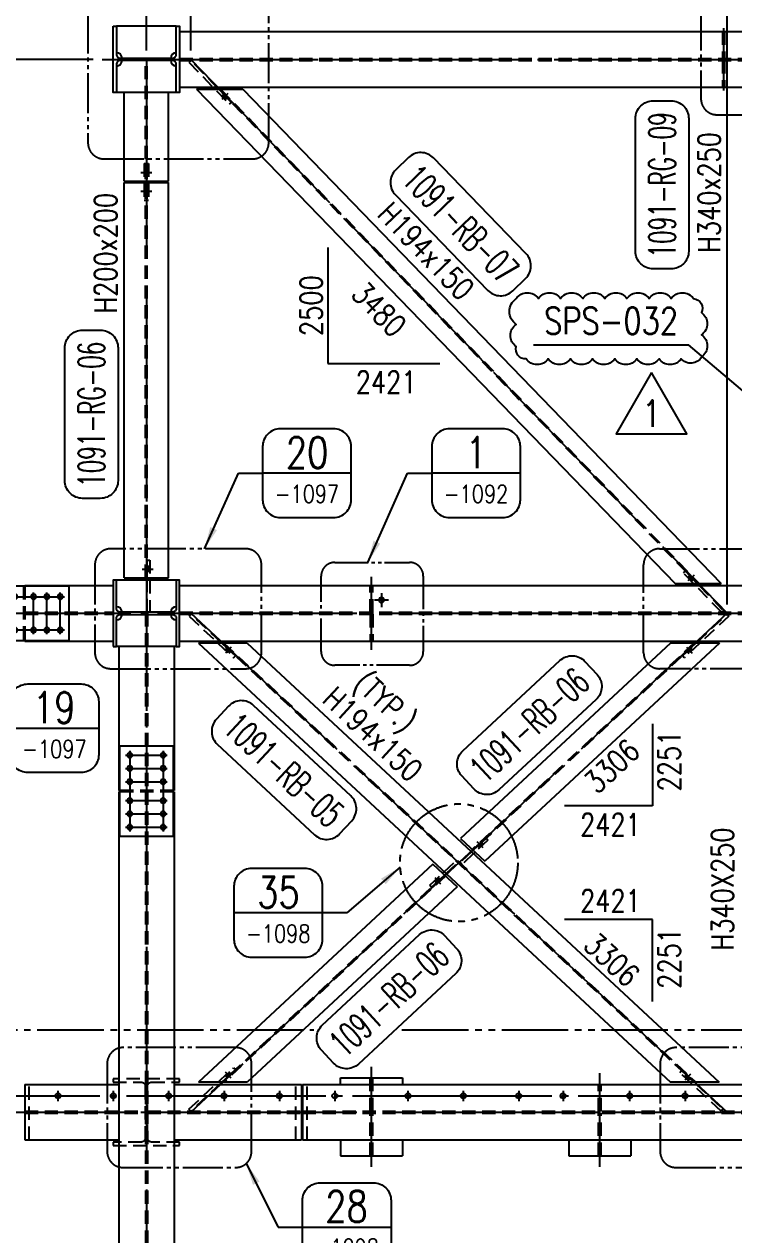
# Model space of a CAD drawing. Header units: millimetres. Extents: x 0 to 232280, y -26939 to 23794.
# Drawn here: x 70292 to 73495, y 12214 to 17677 of the extents above; entities that cross this region are included whole.
import ezdxf
from ezdxf.enums import TextEntityAlignment as Align

# ---------------------------------------------------------------- set-up
doc = ezdxf.new("R2010")
doc.units = ezdxf.units.MM
doc.header["$LTSCALE"] = 30
for name, pattern in [('JNK-CENTER', [34, 30, -1.5, 1, -1.5]), ('JNK-HIDDEN', [3, 2, -1]), ('PH2', [15, 10, -1, 1, -1, 1, -1])]:
    doc.linetypes.add(name, pattern=pattern)
for name, color, linetype in [('CEN-R', 1, 'JNK-CENTER'), ('CON-G', 3, 'Continuous'), ('CON-W', 7, 'Continuous'), ('CON-Y', 2, 'Continuous'), ('det', 2, 'PH2'), ('Dim-W', 7, 'Continuous'), ('HID-Y', 2, 'JNK-HIDDEN'), ('rev-1', 2, 'Continuous'), ('STL-OBJT', 7, 'Continuous')]:
    doc.layers.add(name, color=color, linetype=linetype)
doc.styles.add('SIMPLEX', font='simplex.shx', dxfattribs={"width": 0.8})
doc.dimstyles.new('DIM40', dxfattribs={"dimscale": 40, "dimtxt": 2.5, "dimasz": 2.5, "dimexe": 1, "dimexo": 1, "dimgap": 1, "dimtad": 1, "dimdec": 0, "dimdsep": 46, "dimtxsty": 'SIMPLEX', "dimcen": 0, "dimclrd": 7, "dimclre": 7, "dimclrt": 2, "dimadec": 1, "dimazin": 2, "dimtfac": 1, "dimtdec": 0, "dimtix": 1, "dimtmove": 2, "dimatfit": 2, "dimfxl": 1, "dimtolj": 1, "dimtzin": 0, "dimarcsym": 1})

# ---------------------------------------------------------------- blocks, each defined once
blk = doc.blocks.new('A$C51927EE5')
at = {"layer": 'CEN-R'}
for p, q in [((8.4, 0), (2429.4, 2500)), ((2280.2, 2327.2), (2252.9, 2353.7)), ((176.3, 154.7), (149, 181.1))]:
    blk.add_line(p, q, dxfattribs=at)
at = {"layer": 'CON-G'}
for p, q in [((34.8, 135), (2194.3, 2365)), ((243.6, 135), (2403.1, 2365)), ((2194.3, 2365), (2403.1, 2365)), ((34.8, 135), (243.6, 135))]:
    blk.add_line(p, q, dxfattribs=at)
at = {"layer": 'CON-W', "const_width": 23}
for points in [[(2273, 2334.2), (2260.1, 2346.7)], [(156.2, 174.2), (169.2, 161.6)]]:
    blk.add_lwpolyline(points, dxfattribs=at)
at = {"layer": 'HID-Y'}
for p, q in [((135, 135), (2294.5, 2365)), ((143.3, 135), (2302.9, 2365)), ((2281, 2342.4), (2268.1, 2355)), ((2265, 2325.9), (2252.1, 2338.4)), ((161.2, 153.4), (148.2, 165.9)), ((177.2, 169.9), (164.2, 182.4))]:
    blk.add_line(p, q, dxfattribs=at)
blk.add_lwpolyline([(2412.8, 2487.2), (2404.2, 2495.5), (2232.3, 2318), (2240.9, 2309.6)], close=True, dxfattribs=at)
blk.add_lwpolyline([(192.7, 194.6), (8.6, 4.5), (0, 12.8), (184.1, 202.9), (192.7, 194.6)], dxfattribs=at)
blk = doc.blocks.new('f21222')
at = {"layer": 'CEN-R'}
for p, q in [((319724.8, -21670.5), (320088.1, -21670.5)), ((319744, -21651.3), (319744, -21839.7)), ((319804, -21651.3), (319804, -21839.7)), ((319864, -21651.3), (319864, -21839.7)), ((319949, -21651.3), (319949, -21839.7)), ((320009, -21651.3), (320009, -21839.7)), ((320069, -21651.3), (320069, -21839.7)), ((319724.8, -21820.5), (320088.1, -21820.5))]:
    blk.add_line(p, q, dxfattribs=at)
at = {"layer": 'CON-G'}
for p, q in [((319904, -21620.5), (319904, -21623.5)), ((319909, -21620.5), (319909, -21623.5)), ((319904, -21867.5), (319904, -21870.5)), ((319909, -21867.5), (319909, -21870.5))]:
    blk.add_line(p, q, dxfattribs=at)
blk.add_lwpolyline([(319704, -21623.5), (320109, -21623.5), (320109, -21867.5), (319704, -21867.5)], close=True, dxfattribs=at)
for centre in [(319744, -21670.5), (319804, -21670.5), (319864, -21670.5), (319949, -21670.5), (320009, -21670.5), (320069, -21670.5), (319744, -21820.5), (319804, -21820.5), (319864, -21820.5), (319949, -21820.5), (320009, -21820.5), (320069, -21820.5)]:
    blk.add_circle(centre, 11.5, dxfattribs=at)
at = {"layer": 'HID-Y'}
for p, q in [((319904, -21867.5), (319904, -21623.5)), ((319909, -21867.5), (319909, -21623.5))]:
    blk.add_line(p, q, dxfattribs=at)
blk = doc.blocks.new('A$C15C745DD')
at = {"layer": 'CEN-R'}
for p, q in [((8271, 2192), (8271, 2146)), ((8520.4, 2192), (8520.4, 2146)), ((8770.4, 2192), (8770.4, 2146)), ((9020.4, 2192), (9020.4, 2146)), ((9270.4, 2192), (9270.4, 2146)), ((9520.4, 2192), (9520.4, 2146)), ((9850.4, 2192), (9850.4, 2146)), ((10100.4, 2192), (10100.4, 2146)), ((10350.4, 2192), (10350.4, 2146)), ((10550.4, 2192), (10550.4, 2146)), ((10851, 2192), (10851, 2146)), ((11101, 2192), (11101, 2146)), ((419.5, 2169), (15812.5, 2169))]:
    blk.add_line(p, q, dxfattribs=at)
at = {"layer": 'CON-G'}
for centre in [(8271, 2169), (8520.4, 2169), (8770.4, 2169), (9020.4, 2169), (9270.4, 2169), (9520.4, 2169), (9850.4, 2169), (10100.4, 2169), (10350.4, 2169), (10550.4, 2169), (10851, 2169), (11101, 2169)]:
    blk.add_circle(centre, 11.5, dxfattribs=at)
blk = doc.blocks.new('det-tag')
at = {"layer": 'CON-Y'}
blk.add_line((5, 0), (-5, 0), dxfattribs=at)
blk.add_lwpolyline([(-3, -5), (3, -5, 0.414214), (5, -3), (5, 3, 0.414214), (3, 5), (-3, 5, 0.414214), (-5, 3), (-5, -3, 0.414214)], format="xyb", close=True, dxfattribs=at)
at = {"layer": 'CON-G', "style": 'SIMPLEX', "width": 0.8}
blk.add_attdef('TAG', text='', height=3.5, dxfattribs=at).set_placement((0.02, 0.58), align=Align.CENTER)
at = {"layer": 'CON-Y', "style": 'SIMPLEX', "width": 0.8}
blk.add_attdef('-8888', text='', height=2, dxfattribs=at).set_placement((0, -3.34), align=Align.CENTER)
blk = doc.blocks.new('DUCT-TAG')
at = {"layer": 'CON-G'}
blk.add_lwpolyline([(-9.49, -1), (-9.49, 1, -0.414214), (-7.49, 3), (7.49, 3, -0.414214), (9.49, 1), (9.49, -1, -0.414214), (7.49, -3), (-7.49, -3, -0.414214)], format="xyb", close=True, dxfattribs=at)
at = {"layer": 'CON-G', "style": 'SIMPLEX', "width": 1.246304}
blk.add_attdef('NAME', text='', height=3, dxfattribs=at).set_placement((-8.19, -1.5), (8.19, -1.5), align=Align.FIT)
at = {"layer": 'CON-Y', "style": 'SIMPLEX'}
blk.add_attdef('ELEVATION', text='', height=2, dxfattribs=at).set_placement((0, -6.02), align=Align.CENTER)
blk = doc.blocks.new('A$C2CBE0A01')
at = {"layer": 'CEN-R'}
for p, q in [((290, 125, 0), (-40, 125, 0)), ((65, 49), (65, 112)), ((33.5, 80.5), (96.5, 80.5))]:
    blk.add_line(p, q, dxfattribs=at)
blk.add_circle((125, 125), 3, dxfattribs=at)
at = {"layer": 'CON-G'}
blk.add_circle((65, 80.5), 11.5, dxfattribs=at)
at = {"layer": 'HID-Y'}
for p, q in [((120.5, 131, 0), (0, 131, 0)), ((120.5, 119, 0), (0, 119, 0)), ((129.5, 131, 0), (250, 131, 0)), ((129.5, 119, 0), (250, 119, 0))]:
    blk.add_line(p, q, dxfattribs=at)
blk = doc.blocks.new('A$C4AD638C7')
at = {"layer": 'det', "ltscale": 0.5}
for p, q in [((61.6, 464.4, 0), (399.3, 464.4, 0)), ((0, 61.6, 0), (0, 402.8, 0)), ((460.9, 402.8, 0), (460.9, 61.6, 0)), ((399.3, 0, 0), (61.6, 0, 0))]:
    blk.add_line(p, q, dxfattribs=at)
for centre, start, end in [((61.6, 402.8, 0), 90, 180), ((399.3, 402.8, 0), 0, 90), ((61.6, 61.6, 0), 180, 270), ((399.3, 61.6, 0), 270, 0)]:
    blk.add_arc(centre, 61.6, start, end, dxfattribs=at)
blk = doc.blocks.new('A$C7CE80021')
at = {"layer": 'Dim-W'}
h = blk.add_hatch(color=256, dxfattribs=at)
h.paths.add_polyline_path([(184.7, 2099.7), (176.3, 2107.6), (168.1, 2098.8), (176.5, 2091)])
h.paths.add_polyline_path([(184.7, 2099.7), (176.5, 2091), (185, 2083.1), (193.1, 2091.9)])
h.paths.add_polyline_path([(176.5, 2091), (174.5, 2088.8), (182.9, 2080.9), (185, 2083.1)])
h.paths.add_polyline_path([(174.5, 2088.8), (172.4, 2086.6), (180.9, 2078.7), (182.9, 2080.9)])
h.paths.add_polyline_path([(166.1, 2096.6), (164, 2094.4), (172.4, 2086.6), (174.5, 2088.8)])
blk.add_hatch(color=256, dxfattribs=at).paths.add_polyline_path([(168.1, 2098.8), (166.1, 2096.6), (174.5, 2088.8), (176.5, 2091)])
h = blk.add_hatch(color=256, dxfattribs=at)
h.paths.add_polyline_path([(2248.3, 181.1), (2240.1, 172.3), (2248.6, 164.4), (2256.7, 173.2)])
h.paths.add_polyline_path([(2256.7, 173.2), (2248.6, 164.4), (2257, 156.6), (2265.1, 165.4)])
h.paths.add_polyline_path([(2248.6, 164.4), (2246.5, 162.2), (2254.9, 154.4), (2257, 156.6)])
h.paths.add_polyline_path([(2246.5, 162.2), (2244.5, 160), (2252.9, 152.2), (2254.9, 154.4)])
h.paths.add_polyline_path([(2238.1, 170.1), (2236, 167.9), (2244.5, 160), (2246.5, 162.2)])
h.paths.add_polyline_path([(2240.1, 172.3), (2238.1, 170.1), (2246.5, 162.2), (2248.6, 164.4)])
at = {"layer": 'CEN-R'}
for p, q in [((2421, 0), (0, 2251)), ((165.6, 2079.2), (191.5, 2107.1)), ((2237.7, 152.7), (2263.5, 180.5))]:
    blk.add_line(p, q, dxfattribs=at)
at = {"layer": 'CON-G'}
for p, q in [((35.1, 2116), (255.3, 2116)), ((2165.7, 135), (35.1, 2116)), ((2385.9, 135), (255.3, 2116)), ((2165.7, 135), (2385.9, 135))]:
    blk.add_line(p, q, dxfattribs=at)
at = {"layer": 'HID-Y'}
for p, q in [((2271.4, 135), (140.8, 2116)), ((2280.2, 135), (149.6, 2116)), ((164, 2094.4), (176.3, 2107.6)), ((180.9, 2078.7), (193.1, 2091.9)), ((2236, 167.9), (2248.3, 181.1)), ((2252.9, 152.2), (2265.1, 165.4))]:
    blk.add_line(p, q, dxfattribs=at)
for points in [[(18.7, 2237.7), (26.9, 2246.5), (214, 2072.5), (205.8, 2063.7)], [(2219.3, 191.7), (2420.6, 4.5), (2428.7, 13.3), (2227.4, 200.5)]]:
    blk.add_lwpolyline(points, close=True, dxfattribs=at)
blk = doc.blocks.new('A$C3BB63236')
at = {"layer": 'CON-G'}
for p, q in [((57.8, 62.5), (65.1, 69.3)), ((66.6, 54.3), (73.9, 61.2))]:
    blk.add_line(p, q, dxfattribs=at)
at = {"layer": 'HID-Y'}
for p, q in [((65.1, 69.3), (118, 118.5)), ((73.9, 61.2), (126.2, 109.7)), ((118, 118.5), (126.2, 109.7)), ((0, 8.8), (57.8, 62.5)), ((0, 8.8), (8.2, 0)), ((8.2, 0), (66, 53.7))]:
    blk.add_line(p, q, dxfattribs=at)
blk = doc.blocks.new('A$C16163B7B')
at = {"layer": 'Dim-W'}
h = blk.add_hatch(color=256, dxfattribs=at)
h.paths.add_polyline_path([(1320.2, 1199.8), (1328.6, 1207.6), (1320.4, 1216.4), (1312, 1208.6)])
h.paths.add_polyline_path([(1311.7, 1192), (1320.2, 1199.8), (1312, 1208.6), (1303.6, 1200.7)])
h.paths.add_polyline_path([(1312, 1208.6), (1309.9, 1210.8), (1301.5, 1202.9), (1303.6, 1200.7)])
h.paths.add_polyline_path([(1309.9, 1210.8), (1307.9, 1213), (1299.5, 1205.1), (1301.5, 1202.9)])
h.paths.add_polyline_path([(1320.4, 1216.4), (1318.4, 1218.6), (1309.9, 1210.8), (1312, 1208.6)])
h.paths.add_polyline_path([(1307.9, 1213), (1309.9, 1210.8), (1318.4, 1218.6), (1316.3, 1220.8)])
h = blk.add_hatch(color=256, dxfattribs=at)
h.paths.add_polyline_path([(1116.3, 1051.2), (1107.9, 1043.4), (1116.1, 1034.6), (1124.5, 1042.4)])
h.paths.add_polyline_path([(1124.7, 1059), (1116.3, 1051.2), (1124.5, 1042.4), (1132.9, 1050.3)])
h.paths.add_polyline_path([(1124.5, 1042.4), (1126.5, 1040.2), (1134.9, 1048.1), (1132.9, 1050.3)])
h.paths.add_polyline_path([(1126.5, 1040.2), (1128.6, 1038), (1137, 1045.9), (1134.9, 1048.1)])
h.paths.add_polyline_path([(1116.1, 1034.6), (1118.1, 1032.4), (1126.5, 1040.2), (1124.5, 1042.4)])
h.paths.add_polyline_path([(1128.6, 1038), (1126.5, 1040.2), (1118.1, 1032.4), (1120.1, 1030.2)])
at = {"layer": 'CEN-R'}
for p, q in [((7.7, 0), (2428.7, 2251)), ((2245.4, 2098.3), (2271.3, 2070.5)), ((1327, 1192.5), (1301.1, 1220.3)), ((1109.5, 1058.5), (1135.4, 1030.7)), ((191.1, 152.7), (165.2, 180.5))]:
    blk.add_line(p, q, dxfattribs=at)
at = {"layer": 'CON-G'}
for p, q in [((1225.6, 1234.7), (2173.4, 2116)), ((1335.7, 1132.3), (2393.7, 2116)), ((2173.4, 2116), (2393.7, 2116)), ((1335.7, 1132.3), (1225.6, 1234.7)), ((42.8, 135), (1100.7, 1118.7)), ((1210.9, 1016.3), (1100.7, 1118.7)), ((263.1, 135), (1210.9, 1016.3)), ((42.8, 135), (263.1, 135))]:
    blk.add_line(p, q, dxfattribs=at)
at = {"layer": 'CON-W', "const_width": 23}
for points in [[(2252.2, 2091), (2264.5, 2077.8)], [(172, 173.2), (184.3, 160)]]:
    blk.add_lwpolyline(points, dxfattribs=at)
at = {"layer": 'HID-Y'}
for p, q in [((1278.4, 1185.6), (2279.1, 2116)), ((1282.9, 1181.5), (2287.9, 2116)), ((2243.8, 2083.1), (2256, 2069.9)), ((2260.6, 2098.8), (2272.9, 2085.6)), ((1311.7, 1192), (1299.5, 1205.1)), ((1328.6, 1207.6), (1316.3, 1220.8)), ((148.5, 135), (1153.6, 1069.5)), ((157.3, 135), (1158, 1065.4)), ((1107.9, 1043.4), (1120.1, 1030.2)), ((1124.7, 1059), (1137, 1045.9)), ((175.8, 152.2), (163.6, 165.4)), ((192.7, 167.9), (180.4, 181.1))]:
    blk.add_line(p, q, dxfattribs=at)
for points in [[(2436.5, 2237.7), (2235.2, 2050.5), (2227, 2059.3), (2428.3, 2246.5)], [(8.2, 4.5), (0, 13.3), (201.3, 200.5), (209.5, 191.7)]]:
    blk.add_lwpolyline(points, close=True, dxfattribs=at)
at = {"layer": 'CON-G', "rotation": 180.0000000000653}
blk.add_blockref('A$C3BB63236', (1349.5, 1235.8), dxfattribs=at)
at = {"layer": 'CON-G'}
blk.add_blockref('A$C3BB63236', (1087, 1015.2), dxfattribs=at)
blk = doc.blocks.new('*D1212')
at = {"layer": 'DEFPOINTS', "color": 0, "transparency": 16777216}
for p in [(70644, 17518.8), (57585.6, 15868.8), (59674, 15868.8)]:
    blk.add_point(p, dxfattribs=at)
at = {"layer": 'Dim-W', "color": 7, "linetype": 'ByBlock', "lineweight": -2, "transparency": 16777216}
for p, q in [((70604, 17518.8), (57545.6, 17518.8)), ((57585.6, 17418.8), (57585.6, 15968.8)), ((59634, 15868.8), (57545.6, 15868.8))]:
    blk.add_line(p, q, dxfattribs=at)
at = {"layer": 'Dim-W', "color": 7, "transparency": 16777216}
for points in [[(57568.9, 17418.8), (57602.3, 17418.8), (57585.6, 17518.8)], [(57568.9, 15968.8), (57602.3, 15968.8), (57585.6, 15868.8)]]:
    blk.add_solid(points, dxfattribs=at)
at = {"layer": 'Dim-W', "color": 2, "transparency": 16777216, "insert": (57495.6, 16693.8), "char_height": 100, "attachment_point": 5, "rotation": 90, "style": 'SIMPLEX'}
blk.add_mtext('\\A1;1650', dxfattribs=at)
blk = doc.blocks.new('A$C75AB0DFC')
at = {"layer": 'CEN-R'}
blk.add_line((140, 452), (140, 0), dxfattribs=at)
at = {"layer": 'CON-G'}
for p, q in [((0, 402), (280, 402)), ((0, 330), (0, 402)), ((280, 330), (280, 402)), ((0, 80), (0, 50)), ((280, 50), (280, 80)), ((0, 50), (280, 50))]:
    blk.add_line(p, q, dxfattribs=at)
at = {"layer": 'HID-Y'}
for p, q in [((134, 402), (134, 209.5)), ((146, 402), (146, 209.5)), ((134, 200.5), (134, 50)), ((146, 200.5), (146, 50))]:
    blk.add_line(p, q, dxfattribs=at)
blk = doc.blocks.new('A$C3987752D')
at = {"layer": 'CEN-R'}
blk.add_line((140, 422), (140, 0), dxfattribs=at)
at = {"layer": 'CON-G'}
for p, q in [((0, 372), (280, 372)), ((0, 300), (0, 372)), ((280, 300), (280, 372))]:
    blk.add_line(p, q, dxfattribs=at)
at = {"layer": 'HID-Y'}
for p, q in [((134, 372), (134, 179.5)), ((146, 372), (146, 179.5)), ((134, 170.5), (134, 50)), ((146, 170.5), (146, 50))]:
    blk.add_line(p, q, dxfattribs=at)
blk = doc.blocks.new('A$C5A3D7FFA')
at = {"layer": 'det'}
for p, q in [((7262.9, 2556.3), (9861.1, 2556.3)), ((10258.9, 2556.3), (17030.6, 2556.3))]:
    blk.add_line(p, q, dxfattribs=at)
blk = doc.blocks.new('*D1238')
at = {"layer": 'DEFPOINTS', "color": 0, "transparency": 16777216}
for p in [(80556, 21263.1), (80556, 17668.8), (60024, 16018.8)]:
    blk.add_point(p, dxfattribs=at)
at = {"layer": 'Dim-W', "color": 7, "linetype": 'ByBlock', "lineweight": -2, "transparency": 16777216}
for p, q in [((60024, 16058.8), (60024, 21303.1)), ((60124, 21263.1), (80456, 21263.1)), ((80556, 17708.8), (80556, 21303.1))]:
    blk.add_line(p, q, dxfattribs=at)
at = {"layer": 'Dim-W', "color": 7, "transparency": 16777216}
for points in [[(60124, 21279.7), (60124, 21246.4), (60024, 21263.1)], [(80456, 21279.7), (80456, 21246.4), (80556, 21263.1)]]:
    blk.add_solid(points, dxfattribs=at)
at = {"layer": 'Dim-W', "color": 2, "transparency": 16777216, "insert": (70290, 21353.1), "char_height": 100, "attachment_point": 5, "style": 'SIMPLEX'}
blk.add_mtext('\\A1;20532', dxfattribs=at)
blk = doc.blocks.new('*D1358')
at = {"layer": 'DEFPOINTS', "color": 0, "transparency": 16777216}
for p in [(69736, 20623.1), (70844, 20623.1), (70844, 17518.8)]:
    blk.add_point(p, dxfattribs=at)
at = {"layer": 'Dim-W', "color": 7, "linetype": 'ByBlock', "lineweight": -2, "transparency": 16777216}
for p, q in [((70844, 19302.9), (70844, 20663.1)), ((69836, 20623.1), (70744, 20623.1)), ((70844, 17558.8), (70844, 19096.8))]:
    blk.add_line(p, q, dxfattribs=at)
at = {"layer": 'Dim-W', "color": 7, "transparency": 16777216}
for points in [[(69836, 20639.7), (69836, 20606.4), (69736, 20623.1)], [(70744, 20639.7), (70744, 20606.4), (70844, 20623.1)]]:
    blk.add_solid(points, dxfattribs=at)
at = {"layer": 'Dim-W', "color": 2, "transparency": 16777216, "insert": (70290, 20713.1), "char_height": 100, "attachment_point": 5, "style": 'SIMPLEX'}
blk.add_mtext('\\A1;1108', dxfattribs=at)
blk = doc.blocks.new('*D1244')
at = {"layer": 'DEFPOINTS', "color": 0, "transparency": 16777216}
for p in [(70844, 20623.1), (80556, 20623.1), (80556, 17668.8)]:
    blk.add_point(p, dxfattribs=at)
at = {"layer": 'Dim-W', "color": 7, "linetype": 'ByBlock', "lineweight": -2, "transparency": 16777216}
for p, q in [((80556, 17708.8), (80556, 20663.1)), ((70944, 20623.1), (80456, 20623.1))]:
    blk.add_line(p, q, dxfattribs=at)
at = {"layer": 'Dim-W', "color": 7, "transparency": 16777216}
for points in [[(70944, 20639.7), (70944, 20606.4), (70844, 20623.1)], [(80456, 20639.7), (80456, 20606.4), (80556, 20623.1)]]:
    blk.add_solid(points, dxfattribs=at)
at = {"layer": 'Dim-W', "color": 2, "transparency": 16777216, "insert": (75700, 20713.1), "char_height": 100, "attachment_point": 5, "style": 'SIMPLEX'}
blk.add_mtext('\\A1;9712', dxfattribs=at)
blk = doc.blocks.new('*D1252')
at = {"layer": 'DEFPOINTS', "color": 0, "transparency": 16777216}
for p in [(70844, 19983.1), (73640, 19983.1), (73640, 17518.8)]:
    blk.add_point(p, dxfattribs=at)
at = {"layer": 'Dim-W', "color": 7, "linetype": 'ByBlock', "lineweight": -2, "transparency": 16777216}
for p, q in [((73640, 17558.8), (73640, 20023.1)), ((70944, 19983.1), (73540, 19983.1))]:
    blk.add_line(p, q, dxfattribs=at)
at = {"layer": 'Dim-W', "color": 7, "transparency": 16777216}
for points in [[(70944, 19999.7), (70944, 19966.4), (70844, 19983.1)], [(73540, 19999.7), (73540, 19966.4), (73640, 19983.1)]]:
    blk.add_solid(points, dxfattribs=at)
at = {"layer": 'Dim-W', "color": 2, "transparency": 16777216, "insert": (72242, 20073.1), "char_height": 100, "attachment_point": 5, "style": 'SIMPLEX'}
blk.add_mtext('\\A1;2796', dxfattribs=at)
blk = doc.blocks.new('*D1359')
at = {"layer": 'DEFPOINTS', "color": 0, "transparency": 16777216}
for p in [(73465, 19663.1), (71044, 17518.8), (73465, 15018.8)]:
    blk.add_point(p, dxfattribs=at)
at = {"layer": 'Dim-W', "color": 7, "linetype": 'ByBlock', "lineweight": -2, "transparency": 16777216}
for p, q in [((71044, 19300.9), (71044, 19703.1)), ((73465, 15058.8), (73465, 19703.1)), ((71144, 19663.1), (73365, 19663.1)), ((71044, 17558.8), (71044, 19106.2))]:
    blk.add_line(p, q, dxfattribs=at)
at = {"layer": 'Dim-W', "color": 7, "transparency": 16777216}
for points in [[(71144, 19679.7), (71144, 19646.4), (71044, 19663.1)], [(73365, 19679.7), (73365, 19646.4), (73465, 19663.1)]]:
    blk.add_solid(points, dxfattribs=at)
at = {"layer": 'Dim-W', "color": 2, "transparency": 16777216, "insert": (72254.5, 19753.1), "char_height": 100, "attachment_point": 5, "style": 'SIMPLEX'}
blk.add_mtext('\\A1;2421', dxfattribs=at)
blk = doc.blocks.new('A$C72256F43')
at = {"layer": 'CEN-R'}
blk.add_line((4.5, 0), (4.5, 280), dxfattribs=at)
at = {"layer": 'HID-Y'}
for p, q in [((0, 144.5), (0, 265)), ((9, 144.5), (9, 265)), ((0, 15), (0, 135.5)), ((9, 15), (9, 135.5))]:
    blk.add_line(p, q, dxfattribs=at)
blk = doc.blocks.new('A$C7A451379')
at = {"layer": 'HID-Y'}
for p, q in [((0, 285), (0, 300)), ((0, 300), (300, 300)), ((127, 285), (0, 285)), ((300, 285), (173, 285)), ((300, 300), (300, 285)), ((145, 33), (145, 267)), ((155, 267), (155, 33)), ((0, 0), (0, 15)), ((0, 15), (127, 15)), ((300, 0), (0, 0)), ((173, 15), (300, 15)), ((300, 15), (300, 0))]:
    blk.add_line(p, q, dxfattribs=at)
for centre, start, end in [((127, 267), 0, 90), ((173, 267), 90, 180), ((127, 33), 270, 0), ((173, 33), 180, 270)]:
    blk.add_arc(centre, 18, start, end, dxfattribs=at)
blk = doc.blocks.new('A$C45881DED')
at = {"layer": 'CON-W'}
h = blk.add_hatch(color=256, dxfattribs=at)
h.paths.add_polyline_path([(27, 114), (15, 114), (15, 125), (27, 125)])
h.paths.add_polyline_path([(31, 114), (27, 114), (27, 125), (31, 125)])
h.paths.add_polyline_path([(35, 114), (31, 114), (31, 125), (35, 125)])
h.paths.add_polyline_path([(35, 125), (31, 125), (31, 137), (35, 137)])
h.paths.add_polyline_path([(31, 125), (27, 125), (27, 137), (31, 137)])
h.paths.add_polyline_path([(27, 125), (15, 125), (15, 137), (27, 137)])
h = blk.add_hatch(color=256, dxfattribs=at)
h.paths.add_polyline_path([(27, 29), (15, 29), (15, 40), (27, 40)])
h.paths.add_polyline_path([(31, 29), (27, 29), (27, 40), (31, 40)])
h.paths.add_polyline_path([(35, 29), (31, 29), (31, 40), (35, 40)])
h.paths.add_polyline_path([(35, 40), (31, 40), (31, 52), (35, 52)])
h.paths.add_polyline_path([(31, 40), (27, 40), (27, 52), (31, 52)])
h.paths.add_polyline_path([(27, 40), (15, 40), (15, 52), (27, 52)])
at = {"layer": 'CEN-R'}
for p, q in [((0, 125), (50, 125)), ((0, 40), (50, 40))]:
    blk.add_line(p, q, dxfattribs=at)
at = {"layer": 'HID-Y'}
for p, q in [((15, 165), (15, 0)), ((15, 165), (21, 165)), ((21, 165), (21, 0)), ((29, 165), (35, 165)), ((29, 165), (29, 0)), ((35, 165), (35, 0)), ((35, 137), (15, 137)), ((35, 114), (15, 114)), ((35, 52), (15, 52)), ((35, 29), (15, 29)), ((15, 0), (21, 0)), ((29, 0), (35, 0))]:
    blk.add_line(p, q, dxfattribs=at)
blk = doc.blocks.new('revmark')
at = {"layer": 'rev-1'}
blk.add_lwpolyline([(0, 0), (-4, -6.93), (4, -6.93)], close=True, dxfattribs=at)
at = {"layer": 'rev-1', "style": 'SIMPLEX', "width": 0.8}
blk.add_attdef('REVMARK', text='', height=3, dxfattribs=at).set_placement((0, -4.62), align=Align.MIDDLE_CENTER)

msp = doc.modelspace()

# ---------------------------------------------------------------- hatches: boundary and pattern name
at = {"layer": 'CON-W'}
h = msp.add_hatch(color=256, dxfattribs=at)
h.paths.add_polyline_path([(70847.98, 15206.78), (70859.98, 15206.78), (70859.98, 15218.78), (70847.98, 15218.78)])
h.paths.add_polyline_path([(70843.98, 15206.78), (70847.98, 15206.78), (70847.98, 15218.78), (70843.98, 15218.78)])
h.paths.add_polyline_path([(70839.98, 15206.78), (70843.98, 15206.78), (70843.98, 15218.78), (70839.98, 15218.78)])
h.paths.add_polyline_path([(70839.98, 15218.78), (70843.98, 15218.78), (70843.98, 15229.78), (70839.98, 15229.78)])
h.paths.add_polyline_path([(70843.98, 15218.78), (70847.98, 15218.78), (70847.98, 15229.78), (70843.98, 15229.78)])
h.paths.add_polyline_path([(70847.98, 15218.78), (70859.98, 15218.78), (70859.98, 15229.78), (70847.98, 15229.78)])

# ---------------------------------------------------------------- linework, layer by layer
at = {"layer": 'CEN-R'}
for p, q in [((70643.98, 17518.78), (80905.98, 17518.78)), ((70843.98, 17518.78), (70843.98, 6016.78)), ((70824.98, 15218.78), (70874.98, 15218.78)), ((59673.98, 15018.78), (80905.98, 15018.78)), ((59673.98, 12767.78), (80905.98, 12767.78))]:
    msp.add_line(p, q, dxfattribs=at)
at = {"layer": 'CON-G'}
for p, q in [((70978.98, 17668.78), (70708.98, 17668.78)), ((70993.98, 17643.78), (75624.98, 17643.78)), ((70993.98, 17393.78), (75624.98, 17393.78)), ((70978.98, 17368.78), (70708.98, 17368.78)), ((70743.98, 16968.78), (70743.98, 17368.78)), ((70943.98, 16968.78), (70943.98, 17368.78)), ((70743.98, 16968.78), (70943.98, 16968.78)), ((70743.98, 15178.78), (70743.98, 16963.78)), ((70743.98, 16963.78), (70943.98, 16963.78)), ((70943.98, 15178.78), (70943.98, 16963.78)), ((70294.98, 15143.78), (70693.98, 15143.78)), ((70978.98, 15168.78), (70708.98, 15168.78)), ((70743.98, 15178.78), (70943.98, 15178.78)), ((70993.98, 15143.78), (80555.98, 15143.78)), ((70294.98, 14893.78), (70693.98, 14893.78)), ((70978.98, 14868.78), (70708.98, 14868.78)), ((70718.98, 14868.78), (70718.98, 14218.78)), ((70968.98, 14868.78), (70968.98, 14218.78)), ((70993.98, 14893.78), (80555.98, 14893.78)), ((70718.98, 14213.78), (70718.98, 9321.78)), ((70968.98, 14213.78), (70968.98, 9321.78)), ((70294.98, 12892.78), (70718.98, 12892.78)), ((70294.98, 12892.78), (70294.98, 12642.78)), ((70968.98, 12892.78), (71543.98, 12892.78)), ((71543.98, 12892.78), (71543.98, 12642.78)), ((71548.98, 12892.78), (77304.98, 12892.78)), ((71548.98, 12892.78), (71548.98, 12642.78)), ((70294.98, 12642.78), (70718.98, 12642.78)), ((70968.98, 12642.78), (71543.98, 12642.78)), ((71548.98, 12642.78), (77304.98, 12642.78))]:
    msp.add_line(p, q, dxfattribs=at)
for points in [[(70693.98, 17668.78), (70708.98, 17668.78), (70708.98, 17541.78, 0.4142136), (70726.98, 17523.78), (70960.98, 17523.78, 0.4142136), (70978.98, 17541.78), (70978.98, 17668.78), (70993.98, 17668.78), (70993.98, 17368.78), (70978.98, 17368.78), (70978.98, 17495.78, 0.4142136), (70960.98, 17513.78), (70726.98, 17513.78, 0.4142136), (70708.98, 17495.78), (70708.98, 17368.78), (70693.98, 17368.78)], [(70693.98, 14868.78), (70708.98, 14868.78), (70708.98, 14995.78, -0.4142136), (70726.98, 15013.78), (70960.98, 15013.78, -0.4142136), (70978.98, 14995.78), (70978.98, 14868.78), (70993.98, 14868.78), (70993.98, 15168.78), (70978.98, 15168.78), (70978.98, 15041.78, -0.4142136), (70960.98, 15023.78), (70726.98, 15023.78, -0.4142136), (70708.98, 15041.78), (70708.98, 15168.78), (70693.98, 15168.78)]]:
    msp.add_lwpolyline(points, format="xyb", close=True, dxfattribs=at)
for centre, start, end in [((70708.98, 17523.78), 0, 90), ((70978.98, 17523.78), 90, 180), ((70708.98, 17513.78), 270, 0), ((70978.98, 17513.78), 180, 270), ((70708.98, 15023.78), 0, 90), ((70978.98, 15023.78), 90, 180), ((70708.98, 15013.78), 270, 0), ((70978.98, 15013.78), 180, 270)]:
    msp.add_arc(centre, 25, start, end, dxfattribs=at)
at = {"layer": 'CON-W'}
for p, q in [((71663.21, 16669.09), (71663.21, 16146.93)), ((72591.21, 16230.41), (73291.21, 16230.41)), ((73639.98, 15934.88), (73291.21, 16230.41)), ((71663.21, 16146.93), (72168.87, 16146.93)), ((73128.57, 14519.83), (73128.57, 14150)), ((73128.57, 14150), (72730.81, 14150)), ((73128.57, 13636.57), (72730.81, 13636.57)), ((73128.57, 13266.74), (73128.57, 13636.57))]:
    msp.add_line(p, q, dxfattribs=at)
at = {"layer": 'det', "ltscale": 0.6}
for points in [[(73418.89, 17810.15, 0.4142136), (73346.89, 17738.15), (73346.89, 17340.84, 0.4142136), (73418.89, 17268.84), (73855.62, 17268.84, 0.4142136), (73927.62, 17340.84), (73927.62, 17738.15, 0.4142136), (73855.62, 17810.15)], [(71396.1, 17141.76), (71396.1, 17725.82, 0.4142136), (71324.1, 17797.82), (70652.28, 17797.82, 0.4142136), (70580.28, 17725.82), (70580.28, 17141.76, 0.4142136), (70652.28, 17069.76), (71324.1, 17069.76, 0.4142136)], [(70683.5, 15310.15, 0.4142136), (70611.5, 15238.15), (70611.5, 14840.84, 0.4142136), (70683.5, 14768.84), (71291.44, 14768.84, 0.4142136), (71363.44, 14840.84), (71363.44, 15238.15, 0.4142136), (71291.44, 15310.15)], [(74109.12, 15310.15, -0.4142136), (74181.12, 15238.15), (74181.12, 14840.84, -0.4142136), (74109.12, 14768.84), (73160.03, 14768.84, -0.4142136), (73088.03, 14840.84), (73088.03, 15238.15, -0.4142136), (73160.03, 15310.15)], [(70738.79, 13059.15, 0.4142136), (70666.79, 12987.15), (70666.79, 12589.84, 0.4142136), (70738.79, 12517.84), (71246.59, 12517.84, 0.4142136), (71318.59, 12589.84), (71318.59, 12987.15, 0.4142136), (71246.59, 13059.15)], [(73234.65, 13059.15, 0.4142136), (73162.65, 12987.15), (73162.65, 12589.84, 0.4142136), (73234.65, 12517.84), (73742.44, 12517.84, 0.4142136), (73814.44, 12589.84), (73814.44, 12987.15, 0.4142136), (73742.44, 13059.15)]]:
    msp.add_lwpolyline(points, format="xyb", close=True, dxfattribs=at)
at = {"layer": 'det'}
msp.add_circle((72254.48, 13893.28), 265.61, dxfattribs=at)
at = {"layer": 'HID-Y'}
for p, q in [((70839.98, 15178.78), (70839.98, 17513.78)), ((70847.98, 15178.78), (70847.98, 17513.78)), ((70993.98, 17523.28), (75769.98, 17523.28)), ((70993.98, 17514.28), (75769.98, 17514.28)), ((70859.98, 15229.78), (70839.98, 15229.78)), ((70859.98, 15206.78), (70839.98, 15206.78)), ((70294.98, 15023.28), (70693.98, 15023.28)), ((70294.98, 15014.28), (70693.98, 15014.28)), ((70839.48, 15018.78), (70839.48, 14218.78)), ((70848.48, 15018.78), (70848.48, 14218.78)), ((70993.98, 15023.28), (80555.98, 15023.28)), ((70993.98, 15014.28), (80555.98, 15014.28)), ((70839.48, 14213.78), (70839.48, 9321.78)), ((70848.48, 14213.78), (70848.48, 9321.78)), ((70314.98, 12642.78), (70314.98, 12892.78)), ((71518.98, 12642.78), (71518.98, 12892.78)), ((71568.98, 12642.78), (71568.98, 12892.78)), ((70294.98, 12772.28), (70839.48, 12772.28)), ((70294.98, 12763.28), (70839.48, 12763.28)), ((70848.48, 12772.28), (71543.98, 12772.28)), ((70848.48, 12763.28), (71543.98, 12763.28)), ((71548.98, 12772.28), (77304.98, 12772.28)), ((71548.98, 12763.28), (77304.98, 12763.28))]:
    msp.add_line(p, q, dxfattribs=at)
msp.add_lwpolyline([(70859.98, 15023.78), (70847.98, 15023.78), (70847.98, 15258.78), (70859.98, 15258.78)], close=True, dxfattribs=at)
at = {"layer": 'rev-1'}
msp.add_lwpolyline([(72513.13, 16439.34, -0.5205671), (72613.13, 16439.34, -0.5205671), (72713.13, 16439.34, -0.5205671), (72813.13, 16439.34, -0.5205671), (72913.13, 16439.34, -0.5205671), (73013.13, 16439.34, -0.5205671), (73113.13, 16439.34, -0.5205671), (73213.13, 16439.34, -0.5205671), (73313.13, 16439.34, -0.5205671), (73349.42, 16375.63, -0.5205671), (73349.42, 16275.63, -0.5205671), (73349.42, 16175.63, -0.5205671), (73257.64, 16167.4, -0.5205671), (73157.64, 16167.4, -0.5205671), (73057.64, 16167.4, -0.5205671), (72957.64, 16167.4, -0.5205671), (72857.64, 16167.4, -0.5205671), (72757.64, 16167.4, -0.5205671), (72657.64, 16167.4, -0.5205671), (72557.64, 16167.4, -0.5205671), (72513.13, 16222.89, -0.5205671), (72513.13, 16322.89, -0.5205671)], format="xyb", close=True, dxfattribs=at)
at = {"layer": 'STL-OBJT'}
for p, q in [((71259.63, 15651.15), (71368.6, 15651.15)), ((72022.86, 15651.15), (72131.83, 15651.15)), ((71748.01, 13666.92), (71639.03, 13666.92)), ((71439.33, 12248.98), (71548.31, 12248.98))]:
    msp.add_line(p, q, dxfattribs=at)

# ---------------------------------------------------------------- block references
at = {"layer": 'CON-G', "xscale": -1, "rotation": 180}
for name, p in [('A$C72256F43', (73444.28, 17658.78)), ('A$C51927EE5', (71035.54, 17518.78)), ('A$C75AB0DFC', (71719.98, 12972.78)), ('A$C3987752D', (72749.98, 12942.78))]:
    msp.add_blockref(name, p, dxfattribs=at)
at = {"layer": 'CON-G'}
for name, p in [('A$C45881DED', (70818.98, 16883.78)), ('A$C4AD638C7', (71632.78, 14784.14)), ('A$C5A3D7FFA', (61738.7, 10583)), ('A$C15C745DD', (62173.98, 10671.79))]:
    msp.add_blockref(name, p, dxfattribs=at)
at = {"layer": 'CON-G', "rotation": 180}
for name, p in [('A$C7CE80021', (73464.98, 15018.78)), ('A$C16163B7B', (73472.71, 15018.78))]:
    msp.add_blockref(name, p, dxfattribs=at)
at = {"layer": 'CON-G', "xscale": -1}
msp.add_blockref('A$C7A451379', (70993.98, 12617.78), dxfattribs=at)
at = {"layer": 'CON-W', "xscale": -1}
for p, rotation in [((-249613.99, -6726.73), 180), ((49098.47, 334122.75), 90)]:
    msp.add_blockref('f21222', p, dxfattribs=dict(at, rotation=rotation))
at = {"layer": 'CON-Y', "xscale": 40, "yscale": 40, "zscale": 40}
for p, values in [((71568.6, 15651.15), {'TAG': '20', '-8888': '-1097'}), ((72331.83, 15651.15), {'TAG': '1', '-8888': '-1092'}), ((71439.03, 13666.92), {'TAG': '35', '-8888': '-1098'})]:
    msp.add_blockref('det-tag', p, dxfattribs=at).add_auto_attribs(values)
at = {"layer": 'CON-Y'}
ref = msp.add_blockref('det-tag', (70428.82, 14499.98), dxfattribs=dict(at, xscale=-40, yscale=40, zscale=40))
ref.add_attrib('TAG', '19', dxfattribs={"layer": 'CON-G', "height": 140, "style": 'SIMPLEX', "width": 0.8}).set_placement((70427.89, 14523.18), align=Align.CENTER)
ref.add_attrib('-8888', '-1097', dxfattribs={"height": 80, "style": 'SIMPLEX', "width": 0.8}).set_placement((70428.82, 14366.38), align=Align.CENTER)
ref = msp.add_blockref('det-tag', (71748.31, 12248.98), dxfattribs=dict(at, xscale=-40, yscale=40, zscale=40))
ref.add_attrib('TAG', '28', dxfattribs={"layer": 'CON-G', "height": 140, "style": 'SIMPLEX', "width": 0.8}).set_placement((71747.38, 12272.18), align=Align.CENTER)
ref.add_attrib('-8888', '-1098', dxfattribs={"height": 80, "style": 'SIMPLEX', "width": 0.8}).set_placement((71748.31, 12115.38), align=Align.CENTER)
at = {"layer": 'Dim-W', "xscale": -1, "rotation": 90}
msp.add_blockref('A$C2CBE0A01', (71984.98, 15143.78), dxfattribs=at)
at = {"layer": 'rev-1', "xscale": 40, "yscale": 40, "zscale": 40}
msp.add_blockref('revmark', (73123.83, 16105.28), dxfattribs=at).add_auto_attribs({'REVMARK': '1'})
at = {"layer": 'STL-OBJT'}
ref = msp.add_blockref('DUCT-TAG', (73171.61, 16952.31), dxfattribs=dict(at, xscale=40, yscale=40, zscale=40, rotation=90))
ref.add_attrib('NAME', '1091-RG-09', dxfattribs={"layer": 'CON-G', "height": 120, "rotation": 90, "style": 'SIMPLEX', "width": 0.576181}).set_placement((73231.61, 16624.71), (73231.61, 17279.91), align=Align.FIT)
ref = msp.add_blockref('DUCT-TAG', (72262.37, 16775.01), dxfattribs=dict(at, xscale=-39.99999999999781, yscale=40, zscale=40, rotation=314.0802727500276))
ref.add_attrib('NAME', '1091-RB-07', dxfattribs={"layer": 'CON-G', "height": 120, "rotation": 314.08027, "style": 'SIMPLEX', "width": 0.5733}).set_placement((71991.36, 16968.6), (72447.16, 16497.93), align=Align.FIT)
ref = msp.add_blockref('DUCT-TAG', (70595.88, 15917.16), dxfattribs=dict(at, xscale=40, yscale=40, zscale=40, rotation=270))
ref.add_attrib('NAME', '1091-RG-06', dxfattribs={"layer": 'CON-G', "height": 120, "rotation": 90, "style": 'SIMPLEX', "width": 0.576181}).set_placement((70655.88, 15589.56), (70655.88, 16244.76), align=Align.FIT)
ref = msp.add_blockref('DUCT-TAG', (72572.72, 14513.91), dxfattribs=dict(at, xscale=39.99999999999782, yscale=40, zscale=40, rotation=42.9160986352404))
ref.add_attrib('NAME', '1091-RB-06', dxfattribs={"layer": 'CON-G', "height": 120, "rotation": 42.9161, "style": 'SIMPLEX', "width": 0.576181}).set_placement((72373.66, 14246.9), (72853.5, 14693.04), align=Align.FIT)
ref = msp.add_blockref('DUCT-TAG', (71465.24, 14311.44), dxfattribs=dict(at, xscale=-39.9999999999901, yscale=39.99999999999999, zscale=40, rotation=317.0839014365075))
ref.add_attrib('NAME', '1091-RB-05', dxfattribs={"layer": 'CON-G', "height": 120, "rotation": 317.0839, "style": 'SIMPLEX', "width": 0.5733}).set_placement((71184.46, 14490.57), (71664.3, 14044.43), align=Align.FIT)
ref = msp.add_blockref('DUCT-TAG', (71939.11, 13276.74), dxfattribs=dict(at, xscale=39.99999999999782, yscale=40, zscale=40, rotation=42.9160986352404))
ref.add_attrib('NAME', '1091-RB-06', dxfattribs={"layer": 'CON-G', "height": 120, "rotation": 42.9161, "style": 'SIMPLEX', "width": 0.576181}).set_placement((71740.04, 13009.72), (72219.88, 13455.87), align=Align.FIT)

# ---------------------------------------------------------------- texts
at = {"layer": 'CON-G', "style": 'SIMPLEX', "width": 0.8}
msp.add_text('SPS-032', height=120, dxfattribs=at).set_placement((72941.21, 16278.41), align=Align.CENTER)
at = {"layer": 'CON-Y', "style": 'SIMPLEX', "width": 0.8}
for s, rotation, p in [('H340x250', 90, (73434.32, 16645.43)), ('H200x200', 90, (70710.07, 16371.12)), ('H194x150', 314.08027, (71880.65, 16815.09)), ('2500', 90, (71637.92, 16270)), ('3480', 314.08027, (71762.49, 16453.93)), ('(TYP.)', 317.0839, (71773.8, 14692.59)), ('H194x150', 317.0839, (71632.21, 14622.52)), ('3306', 42.9161, (72878.56, 14199.43)), ('2251', 90, (73253.86, 14214.83)), ('H340X250', 90, (73494.17, 13496.99)), ('3306', 317.0839, (72810.47, 13512.71)), ('2251', 90, (73253.86, 13324.12))]:
    msp.add_text(s, height=100, rotation=rotation, dxfattribs=at).set_placement(p)
for p in [(71788.97, 16012.28), (72801.28, 14015.34), (72801.28, 13671.23)]:
    msp.add_text('2421', height=100, dxfattribs=at).set_placement(p)

# ---------------------------------------------------------------- dimensions: what is measured, and where the dimension line sits
at = {"layer": 'Dim-W'}
for base, p1, p2, picture, middle in [((80555.98, 21263.05), (60023.98, 16018.78), (80555.98, 17668.78), '*D1238', (70289.98, 21353.05)), ((70843.98, 20623.05), (69735.98, 20623.05), (70843.98, 17518.78), '*D1358', (70289.98, 20713.05)), ((80555.98, 20623.05), (70843.98, 20623.05), (80555.98, 17668.78), '*D1244', (75699.98, 20713.05)), ((73639.98, 19983.05), (70843.98, 19983.05), (73639.98, 17518.78), '*D1252', (72241.98, 20073.05)), ((73464.98, 19663.05), (71043.98, 17518.78), (73464.98, 15018.78), '*D1359', (72254.48, 19753.05))]:
    dim = msp.add_linear_dim(base=base, p1=p1, p2=p2, dimstyle='DIM40', dxfattribs=at)
    dim.commit()
    dim.dimension.update_dxf_attribs({"geometry": picture, "text_midpoint": middle})
dim = msp.add_linear_dim(base=(57585.61, 15868.78), p1=(70643.98, 17518.78), p2=(59673.98, 15868.78), angle=90, dimstyle='DIM40', dxfattribs=at)
dim.commit()
dim.dimension.update_dxf_attribs({"geometry": '*D1212', "text_midpoint": (57495.61, 16693.78)})

# ---------------------------------------------------------------- leaders
at = {"layer": 'CON-G'}
for points, override in [([(71106.37, 15310.15), (71259.63, 15651.15)], {"dimgap": 1, "dimtad": 0}), ([(71843.37, 15248.56, 0), (72022.86, 15651.15, 0)], {"dimgap": 1, "dimtad": 0, "dimtix": 0}), ([(71294.77, 12536.34), (71439.33, 12248.98)], {"dimgap": 1, "dimtad": 0})]:
    msp.add_leader(points, dimstyle='DIM40', override=override, dxfattribs=at)
at = {"layer": 'Dim-W'}
msp.add_leader([(71989.6, 13873.66), (71748.01, 13666.92)], dimstyle='DIM40', override={"dimgap": 1, "dimtad": 0}, dxfattribs=at)

doc.saveas('drawing.dxf')
